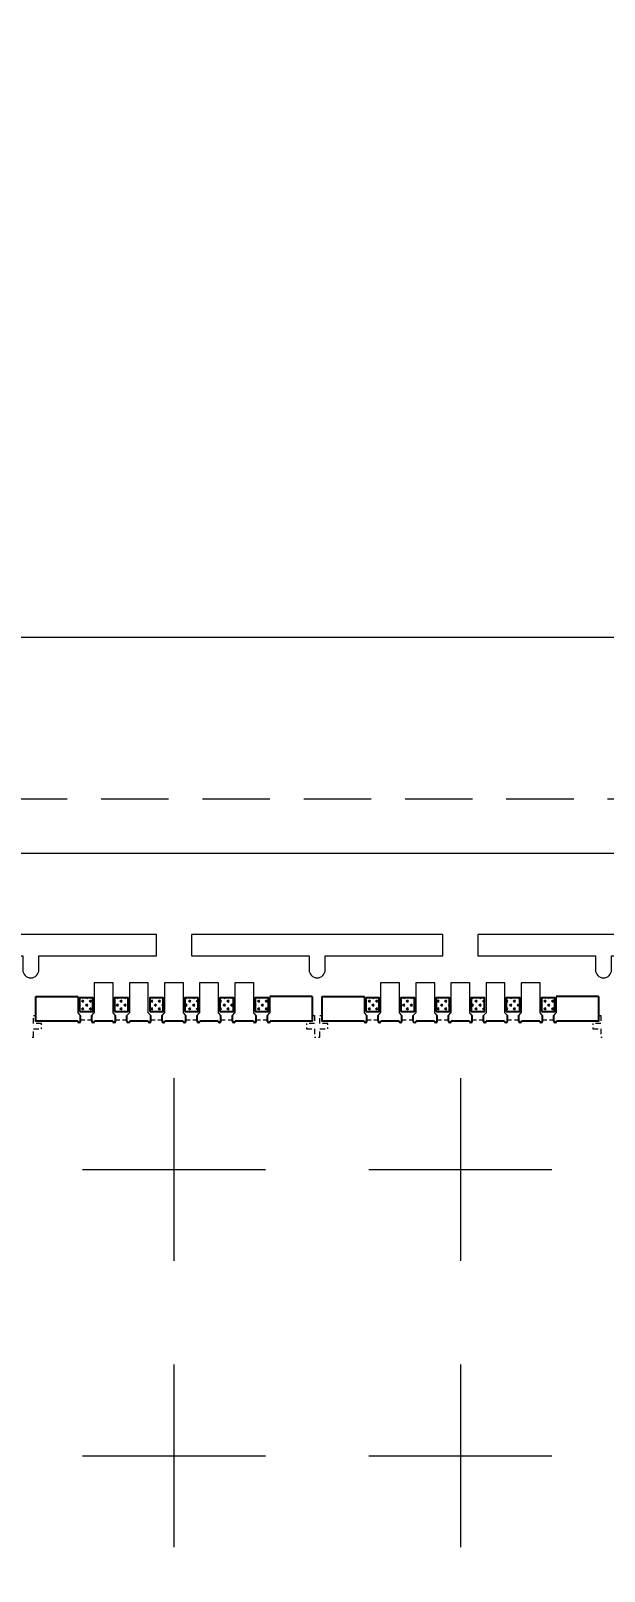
# Model space of a CAD drawing. Extents: x 2505 to 2922, y -308 to -10.
# Drawn here: x 2624.23 to 2634.84, y -91.64 to -63.13 of the extents above; entities that cross this region are included whole.
import ezdxf

# ---------------------------------------------------------------- set-up
doc = ezdxf.new("R2010")
doc.units = 0
doc.header["$LTSCALE"] = 5
doc.header["$MEASUREMENT"] = 0
for name, pattern in [('CENTER', [2, 1.25, -0.25, 0.25, -0.25]), ('HIDDEN', [0.375, 0.25, -0.125]), ('HIDDEN2', [4.7625, 3.175, -1.5875])]:
    doc.linetypes.add(name, pattern=pattern)
doc.layers.get('0').update_dxf_attribs({"linetype": 'CONTINUOUS'})
for name, color, linetype in [('1', 7, 'CONTINUOUS'), ('1D', 4, 'CONTINUOUS'), ('PLATING', 3, 'CONTINUOUS'), ('中心线', 1, 'CENTER')]:
    doc.layers.add(name, color=color, linetype=linetype)

msp = doc.modelspace()

# ---------------------------------------------------------------- hatches: boundary and pattern name
at = {"layer": 'PLATING', "lineweight": -3}
h = msp.add_hatch(dxfattribs=at)
h.set_pattern_fill('CROSS', color=3, scale=0.1)
h.set_pattern_definition([(315, (134.52963, -128.79987), (-0.070710678, -0.070710678), [0.05, -0.05]), (225, (134.56498, -128.79987), (-0.070710678, 0.070710678), [0.05, -0.05])])
h.paths.add_polyline_path([(2626.429, -81.0245), (2626.429, -81.2745), (2626.679, -81.2745), (2626.679, -81.0245)])
h.paths.add_polyline_path([(2625.779, -81.0245), (2625.779, -81.2745), (2626.029, -81.2745), (2626.029, -81.0245)])
h.paths.add_polyline_path([(2627.729, -81.0245), (2627.729, -81.2745), (2627.979, -81.2745), (2627.979, -81.0245)])
h.paths.add_polyline_path([(2625.129, -81.0245), (2625.129, -81.2745), (2625.379, -81.2745), (2625.379, -81.0245)])
h.paths.add_polyline_path([(2628.379, -81.0245), (2628.379, -81.2745), (2628.629, -81.2745), (2628.629, -81.0245)])
h.paths.add_polyline_path([(2627.079, -81.0245), (2627.079, -81.2745), (2627.329, -81.2745), (2627.329, -81.0245)])
h = msp.add_hatch(dxfattribs=at)
h.set_pattern_fill('CROSS', color=3, scale=0.1)
h.set_pattern_definition([(315, (139.82963, -128.79987), (-0.070710678, -0.070710678), [0.05, -0.05]), (225, (139.86498, -128.79987), (-0.070710678, 0.070710678), [0.05, -0.05])])
h.paths.add_polyline_path([(2631.729, -81.0245), (2631.729, -81.2745), (2631.979, -81.2745), (2631.979, -81.0245)])
h.paths.add_polyline_path([(2631.079, -81.0245), (2631.079, -81.2745), (2631.329, -81.2745), (2631.329, -81.0245)])
h.paths.add_polyline_path([(2633.029, -81.0245), (2633.029, -81.2745), (2633.279, -81.2745), (2633.279, -81.0245)])
h.paths.add_polyline_path([(2630.429, -81.0245), (2630.429, -81.2745), (2630.679, -81.2745), (2630.679, -81.0245)])
h.paths.add_polyline_path([(2633.679, -81.0245), (2633.679, -81.2745), (2633.929, -81.2745), (2633.929, -81.0245)])
h.paths.add_polyline_path([(2632.379, -81.0245), (2632.379, -81.2745), (2632.629, -81.2745), (2632.629, -81.0245)])

# ---------------------------------------------------------------- linework, layer by layer
for p, q in [((2624.324, -80.9995, -0.0325), (2625.104, -80.9995, -0.0325)), ((2629.434, -80.9995, -0.0325), (2628.654, -80.9995, -0.0325)), ((2629.624, -80.9995, -0.0325), (2630.404, -80.9995, -0.0325)), ((2634.734, -80.9995, -0.0325), (2633.954, -80.9995, -0.0325)), ((2625.149, -81.4545, -0.0325), (2625.149, -81.3495, -0.0325)), ((2625.359, -81.4545, -0.0325), (2625.359, -81.3495, -0.0325)), ((2625.799, -81.4545, -0.0325), (2625.799, -81.3495, -0.0325)), ((2626.009, -81.4545, -0.0325), (2626.009, -81.3495, -0.0325)), ((2626.449, -81.4545, -0.0325), (2626.449, -81.3495, -0.0325)), ((2626.659, -81.4545, -0.0325), (2626.659, -81.3495, -0.0325)), ((2627.099, -81.4545, -0.0325), (2627.099, -81.3495, -0.0325)), ((2627.309, -81.4545, -0.0325), (2627.309, -81.3495, -0.0325)), ((2627.749, -81.4545, -0.0325), (2627.749, -81.3495, -0.0325)), ((2627.959, -81.4545, -0.0325), (2627.959, -81.3495, -0.0325)), ((2628.399, -81.4545, -0.0325), (2628.399, -81.3495, -0.0325)), ((2628.609, -81.4545, -0.0325), (2628.609, -81.3495, -0.0325)), ((2630.449, -81.4545, -0.0325), (2630.449, -81.3495, -0.0325)), ((2630.659, -81.4545, -0.0325), (2630.659, -81.3495, -0.0325)), ((2631.099, -81.4545, -0.0325), (2631.099, -81.3495, -0.0325)), ((2631.309, -81.4545, -0.0325), (2631.309, -81.3495, -0.0325)), ((2631.749, -81.4545, -0.0325), (2631.749, -81.3495, -0.0325)), ((2631.959, -81.4545, -0.0325), (2631.959, -81.3495, -0.0325)), ((2632.399, -81.4545, -0.0325), (2632.399, -81.3495, -0.0325)), ((2632.609, -81.4545, -0.0325), (2632.609, -81.3495, -0.0325)), ((2633.049, -81.4545, -0.0325), (2633.049, -81.3495, -0.0325)), ((2633.259, -81.4545, -0.0325), (2633.259, -81.3495, -0.0325)), ((2633.699, -81.4545, -0.0325), (2633.699, -81.3495, -0.0325)), ((2633.909, -81.4545, -0.0325), (2633.909, -81.3495, -0.0325))]:
    msp.add_line(p, q)
at = {"lineweight": 0, "elevation": -0.0325}
msp.add_lwpolyline([(2677.229, -152.3495), (2601.729, -152.3495), (2600.729, -151.3495), (2600.729, -140.8495), (2601.329, -140.8495, 0.4142136), (2601.729, -140.4495), (2601.729, -121.2495, 0.4142136), (2601.329, -120.8495), (2600.729, -120.8495), (2600.729, -105.8495), (2601.329, -105.8495, 0.4142136), (2601.729, -105.4495), (2601.729, -86.2495, 0.4142136), (2601.329, -85.8495), (2600.729, -85.8495), (2600.729, -75.3495), (2601.729, -74.3495), (2677.229, -74.3495)], format="xyb", dxfattribs=at)
at = {"color": 1, "lineweight": 0, "elevation": -0.0325}
msp.add_lwpolyline([(2677.229, -148.3495), (2605.229, -148.3495), (2605.229, -78.3495), (2677.229, -78.3495)], dxfattribs=at)
at = {"lineweight": 0, "elevation": -0.0325}
for points in [[(2624.079, -80.5045, 1), (2624.379, -80.5045), (2624.379, -80.2495), (2626.554, -80.2495), (2626.554, -79.8495), (2621.904, -79.8495), (2621.904, -80.2495), (2624.079, -80.2495)], [(2629.379, -80.5045, 1), (2629.679, -80.5045), (2629.679, -80.2495), (2631.854, -80.2495), (2631.854, -79.8495), (2627.204, -79.8495), (2627.204, -80.2495), (2629.379, -80.2495)], [(2634.679, -80.5045, 1), (2634.979, -80.5045), (2634.979, -80.2495), (2637.154, -80.2495), (2637.154, -79.8495), (2632.504, -79.8495), (2632.504, -80.2495), (2634.679, -80.2495)]]:
    msp.add_lwpolyline(points, format="xyb", close=True, dxfattribs=at)
at = {"elevation": -0.0325}
for points in [[(2625.099, -81.4545), (2624.324, -81.4545), (2624.324, -80.9995)], [(2629.434, -80.9995), (2629.434, -81.4545), (2628.659, -81.4545)], [(2630.399, -81.4545), (2629.624, -81.4545), (2629.624, -80.9995)], [(2634.734, -80.9995), (2634.734, -81.4545), (2633.959, -81.4545)], [(2625.749, -81.4545), (2625.409, -81.4545)], [(2626.399, -81.4545), (2626.059, -81.4545)], [(2627.049, -81.4545), (2626.709, -81.4545)], [(2627.699, -81.4545), (2627.359, -81.4545)], [(2628.349, -81.4545), (2628.009, -81.4545)], [(2631.049, -81.4545), (2630.709, -81.4545)], [(2631.699, -81.4545), (2631.359, -81.4545)], [(2632.349, -81.4545), (2632.009, -81.4545)], [(2632.999, -81.4545), (2632.659, -81.4545)], [(2633.649, -81.4545), (2633.309, -81.4545)]]:
    msp.add_lwpolyline(points, dxfattribs=at)
for centre in [(2625.124, -81.4545, -0.0325), (2625.384, -81.4545, -0.0325), (2625.774, -81.4545, -0.0325), (2626.034, -81.4545, -0.0325), (2626.424, -81.4545, -0.0325), (2626.684, -81.4545, -0.0325), (2627.074, -81.4545, -0.0325), (2627.334, -81.4545, -0.0325), (2627.724, -81.4545, -0.0325), (2627.984, -81.4545, -0.0325), (2628.374, -81.4545, -0.0325), (2628.634, -81.4545, -0.0325), (2630.424, -81.4545, -0.0325), (2630.684, -81.4545, -0.0325), (2631.074, -81.4545, -0.0325), (2631.334, -81.4545, -0.0325), (2631.724, -81.4545, -0.0325), (2631.984, -81.4545, -0.0325), (2632.374, -81.4545, -0.0325), (2632.634, -81.4545, -0.0325), (2633.024, -81.4545, -0.0325), (2633.284, -81.4545, -0.0325), (2633.674, -81.4545, -0.0325), (2633.934, -81.4545, -0.0325)]:
    msp.add_arc(centre, 0.025, 180, 360)
at = {"layer": '1', "color": 0, "lineweight": 0}
for p, q in [((2625.404, -80.7495, -0.0325), (2625.404, -81.2995, -0.0325)), ((2625.754, -80.7495, -0.0325), (2625.404, -80.7495, -0.0325)), ((2625.754, -81.2995, -0.0325), (2625.754, -80.7495, -0.0325)), ((2626.054, -80.7495, -0.0325), (2626.054, -81.2995, -0.0325)), ((2626.404, -80.7495, -0.0325), (2626.054, -80.7495, -0.0325)), ((2626.404, -81.2995, -0.0325), (2626.404, -80.7495, -0.0325)), ((2626.704, -80.7495, -0.0325), (2626.704, -81.2995, -0.0325)), ((2627.054, -80.7495, -0.0325), (2626.704, -80.7495, -0.0325)), ((2627.054, -81.2995, -0.0325), (2627.054, -80.7495, -0.0325)), ((2627.354, -80.7495, -0.0325), (2627.354, -81.2995, -0.0325)), ((2627.704, -80.7495, -0.0325), (2627.354, -80.7495, -0.0325)), ((2627.704, -81.2995, -0.0325), (2627.704, -80.7495, -0.0325)), ((2628.004, -80.7495, -0.0325), (2628.004, -81.2995, -0.0325)), ((2628.354, -80.7495, -0.0325), (2628.004, -80.7495, -0.0325)), ((2628.354, -81.2995, -0.0325), (2628.354, -80.7495, -0.0325)), ((2630.704, -80.7495, -0.0325), (2630.704, -81.2995, -0.0325)), ((2631.054, -80.7495, -0.0325), (2630.704, -80.7495, -0.0325)), ((2631.054, -81.2995, -0.0325), (2631.054, -80.7495, -0.0325)), ((2631.354, -80.7495, -0.0325), (2631.354, -81.2995, -0.0325)), ((2631.704, -80.7495, -0.0325), (2631.354, -80.7495, -0.0325)), ((2631.704, -81.2995, -0.0325), (2631.704, -80.7495, -0.0325)), ((2632.004, -80.7495, -0.0325), (2632.004, -81.2995, -0.0325)), ((2632.354, -80.7495, -0.0325), (2632.004, -80.7495, -0.0325)), ((2632.354, -81.2995, -0.0325), (2632.354, -80.7495, -0.0325)), ((2632.654, -80.7495, -0.0325), (2632.654, -81.2995, -0.0325)), ((2633.004, -80.7495, -0.0325), (2632.654, -80.7495, -0.0325)), ((2633.004, -81.2995, -0.0325), (2633.004, -80.7495, -0.0325)), ((2633.304, -80.7495, -0.0325), (2633.304, -81.2995, -0.0325)), ((2633.654, -80.7495, -0.0325), (2633.304, -80.7495, -0.0325)), ((2633.654, -81.2995, -0.0325), (2633.654, -80.7495, -0.0325)), ((2625.104, -81.2995, -0.0325), (2625.104, -80.9995, -0.0325)), ((2628.654, -80.9995, -0.0325), (2628.654, -81.2995, -0.0325)), ((2630.404, -81.2995, -0.0325), (2630.404, -80.9995, -0.0325)), ((2633.954, -80.9995, -0.0325), (2633.954, -81.2995, -0.0325)), ((2625.149, -81.3495, -0.0325), (2625.104, -81.2995, -0.0325)), ((2625.359, -81.3495, -0.0325), (2625.404, -81.2995, -0.0325)), ((2625.799, -81.3495, -0.0325), (2625.754, -81.2995, -0.0325)), ((2626.009, -81.3495, -0.0325), (2626.054, -81.2995, -0.0325)), ((2626.449, -81.3495, -0.0325), (2626.404, -81.2995, -0.0325)), ((2626.659, -81.3495, -0.0325), (2626.704, -81.2995, -0.0325)), ((2627.099, -81.3495, -0.0325), (2627.054, -81.2995, -0.0325)), ((2627.309, -81.3495, -0.0325), (2627.354, -81.2995, -0.0325)), ((2627.749, -81.3495, -0.0325), (2627.704, -81.2995, -0.0325)), ((2627.959, -81.3495, -0.0325), (2628.004, -81.2995, -0.0325)), ((2628.399, -81.3495, -0.0325), (2628.354, -81.2995, -0.0325)), ((2628.609, -81.3495, -0.0325), (2628.654, -81.2995, -0.0325)), ((2630.449, -81.3495, -0.0325), (2630.404, -81.2995, -0.0325)), ((2630.659, -81.3495, -0.0325), (2630.704, -81.2995, -0.0325)), ((2631.099, -81.3495, -0.0325), (2631.054, -81.2995, -0.0325)), ((2631.309, -81.3495, -0.0325), (2631.354, -81.2995, -0.0325)), ((2631.749, -81.3495, -0.0325), (2631.704, -81.2995, -0.0325)), ((2631.959, -81.3495, -0.0325), (2632.004, -81.2995, -0.0325)), ((2632.399, -81.3495, -0.0325), (2632.354, -81.2995, -0.0325)), ((2632.609, -81.3495, -0.0325), (2632.654, -81.2995, -0.0325)), ((2633.049, -81.3495, -0.0325), (2633.004, -81.2995, -0.0325)), ((2633.259, -81.3495, -0.0325), (2633.304, -81.2995, -0.0325)), ((2633.699, -81.3495, -0.0325), (2633.654, -81.2995, -0.0325)), ((2633.909, -81.3495, -0.0325), (2633.954, -81.2995, -0.0325))]:
    msp.add_line(p, q, dxfattribs=at)
at = {"layer": '1D', "color": 4, "linetype": 'HIDDEN', "lineweight": 0}
msp.add_line((2681.155, -77.3495, -0.0325), (2600.729, -77.3495, -0.0325), dxfattribs=at)
at = {"layer": '1D', "color": 4, "linetype": 'HIDDEN', "lineweight": 0, "ltscale": 0.05, "elevation": -0.0325}
for points in [[(2624.429, -81.5245), (2624.429, -81.4995), (2624.279, -81.4995), (2624.279, -81.3495), (2624.324, -81.3495)], [(2629.434, -81.3495), (2629.479, -81.3495), (2629.479, -81.4995), (2629.329, -81.4995), (2629.329, -81.5245)], [(2629.729, -81.5245), (2629.729, -81.4995), (2629.579, -81.4995), (2629.579, -81.3495), (2629.624, -81.3495)], [(2634.734, -81.3495), (2634.779, -81.3495), (2634.779, -81.4995), (2634.629, -81.4995), (2634.629, -81.5245)], [(2624.254, -81.7495), (2624.279, -81.7495), (2624.279, -81.5995), (2624.429, -81.5995), (2624.429, -81.5745)], [(2629.329, -81.5745), (2629.329, -81.5995), (2629.479, -81.5995), (2629.479, -81.7495), (2629.504, -81.7495)], [(2629.554, -81.7495), (2629.579, -81.7495), (2629.579, -81.5995), (2629.729, -81.5995), (2629.729, -81.5745)], [(2634.629, -81.5745), (2634.629, -81.5995), (2634.779, -81.5995), (2634.779, -81.7495), (2634.804, -81.7495)]]:
    msp.add_lwpolyline(points, dxfattribs=at)
at = {"layer": '1D', "linetype": 'HIDDEN2', "lineweight": 13, "ltscale": 0.005, "elevation": -0.0325}
for points in [[(2625.149, -81.4295), (2625.229, -81.4295)], [(2625.279, -81.4295), (2625.359, -81.4295)], [(2625.799, -81.4295), (2625.879, -81.4295)], [(2625.929, -81.4295), (2626.009, -81.4295)], [(2626.449, -81.4295), (2626.529, -81.4295)], [(2626.579, -81.4295), (2626.659, -81.4295)], [(2627.099, -81.4295), (2627.179, -81.4295)], [(2627.229, -81.4295), (2627.309, -81.4295)], [(2627.749, -81.4295), (2627.829, -81.4295)], [(2627.879, -81.4295), (2627.959, -81.4295)], [(2628.399, -81.4295), (2628.479, -81.4295)], [(2628.529, -81.4295), (2628.609, -81.4295)], [(2630.449, -81.4295), (2630.529, -81.4295)], [(2630.579, -81.4295), (2630.659, -81.4295)], [(2631.099, -81.4295), (2631.179, -81.4295)], [(2631.229, -81.4295), (2631.309, -81.4295)], [(2631.749, -81.4295), (2631.829, -81.4295)], [(2631.879, -81.4295), (2631.959, -81.4295)], [(2632.399, -81.4295), (2632.479, -81.4295)], [(2632.529, -81.4295), (2632.609, -81.4295)], [(2633.049, -81.4295), (2633.129, -81.4295)], [(2633.179, -81.4295), (2633.259, -81.4295)], [(2633.699, -81.4295), (2633.779, -81.4295)], [(2633.829, -81.4295), (2633.909, -81.4295)]]:
    msp.add_lwpolyline(points, dxfattribs=at)
at = {"layer": 'PLATING', "color": 3, "lineweight": -3, "elevation": -0.0325}
for points in [[(2625.129, -81.2745), (2625.379, -81.2745), (2625.379, -81.0245), (2625.129, -81.0245)], [(2625.779, -81.2745), (2626.029, -81.2745), (2626.029, -81.0245), (2625.779, -81.0245)], [(2626.429, -81.2745), (2626.679, -81.2745), (2626.679, -81.0245), (2626.429, -81.0245)], [(2627.079, -81.2745), (2627.329, -81.2745), (2627.329, -81.0245), (2627.079, -81.0245)], [(2627.729, -81.2745), (2627.979, -81.2745), (2627.979, -81.0245), (2627.729, -81.0245)], [(2628.379, -81.2745), (2628.629, -81.2745), (2628.629, -81.0245), (2628.379, -81.0245)], [(2630.429, -81.2745), (2630.679, -81.2745), (2630.679, -81.0245), (2630.429, -81.0245)], [(2631.079, -81.2745), (2631.329, -81.2745), (2631.329, -81.0245), (2631.079, -81.0245)], [(2631.729, -81.2745), (2631.979, -81.2745), (2631.979, -81.0245), (2631.729, -81.0245)], [(2632.379, -81.2745), (2632.629, -81.2745), (2632.629, -81.0245), (2632.379, -81.0245)], [(2633.029, -81.2745), (2633.279, -81.2745), (2633.279, -81.0245), (2633.029, -81.0245)], [(2633.679, -81.2745), (2633.929, -81.2745), (2633.929, -81.0245), (2633.679, -81.0245)]]:
    msp.add_lwpolyline(points, close=True, dxfattribs=at)
at = {"layer": '中心线', "linetype": 'CENTER', "lineweight": 0}
for p, q in [((2626.879, -82.5087, -0.0325), (2626.879, -85.8902, -0.0325)), ((2632.179, -82.5087, -0.0325), (2632.179, -85.8902, -0.0325)), ((2625.1883, -84.1995, -0.0325), (2628.5698, -84.1995, -0.0325)), ((2630.4883, -84.1995, -0.0325), (2633.8698, -84.1995, -0.0325)), ((2626.879, -87.8087, -0.0325), (2626.879, -91.1902, -0.0325)), ((2632.179, -87.8087, -0.0325), (2632.179, -91.1902, -0.0325)), ((2625.1883, -89.4995, -0.0325), (2628.5698, -89.4995, -0.0325)), ((2630.4883, -89.4995, -0.0325), (2633.8698, -89.4995, -0.0325))]:
    msp.add_line(p, q, dxfattribs=at)

doc.saveas('drawing.dxf')
